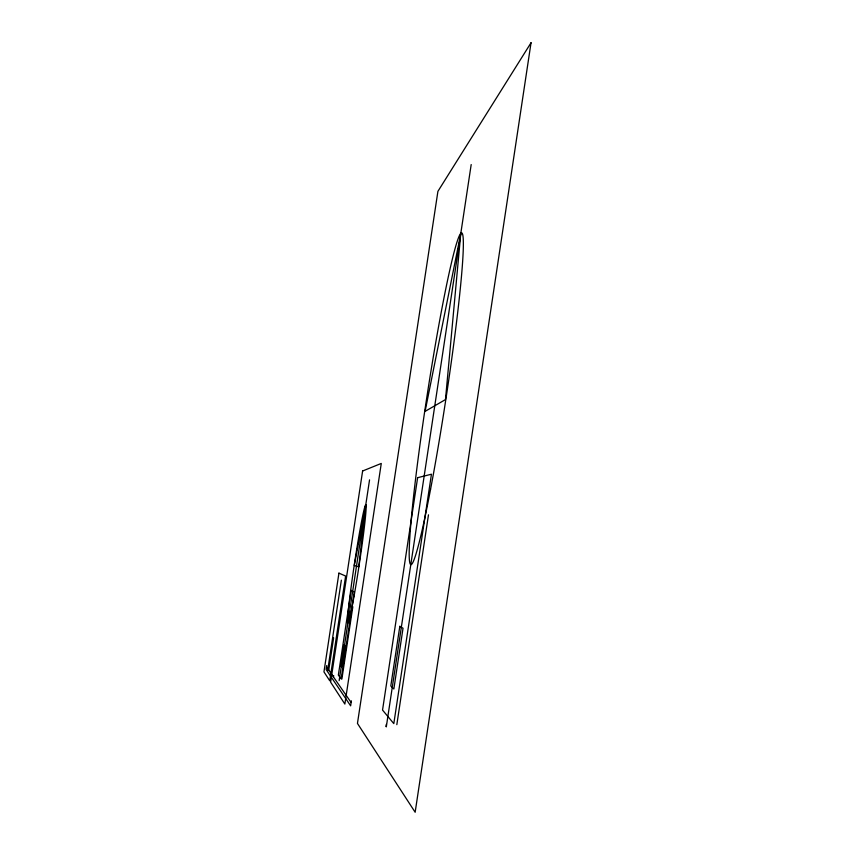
<?xml version="1.0" encoding="UTF-8"?>
<svg xmlns="http://www.w3.org/2000/svg" width="855" height="855" viewBox="0 0 855 855"><rect width="100%" height="100%" fill="white"/><g stroke="black" fill="none" stroke-linecap="round" stroke-linejoin="round"><path stroke-width="1.28" d="M326.717 665.564L326.118 669.518L350.636 705.835L351.32 700.801M327.604 670.908L341.359 580.171M328.737 670.106L333.632 637.798M333.471 676.957L333.685 675.557M339.146 680.666L369.552 479.858M341.882 679.041L352.826 606.772M386 726.483L386.31 724.409M386.3 726.868L471.191 164.566M396.827 724.655L428.483 514.828M326.514 666.889L351.138 702.532M460.749 233.736L445.476 399.574L425.085 411.383L460.749 233.736M365.801 504.621L358.769 566.876L354.269 565.433L365.801 504.621M531.041 42.75L415.156 812.25L357.454 723.426L437.91 191.349L531.041 42.75M338.933 573.128L323.96 671.88L329.752 680.794L345.623 576.035L338.933 573.128M362.616 470.998L330.629 682.151L344.864 704.06L381.277 463.442L362.616 470.998M351.17 590.442L338.345 675.108L341.145 678.934L354.291 592.098L351.17 590.442M344.148 644.788L340.91 666.163L341.658 667.092L344.918 645.589L344.148 644.788M417.625 477.689L382.538 710.067L393.813 723.619L431.444 474.215L417.625 477.689M399.809 626.33L390.799 685.967L393.856 688.991L403.026 628.233L399.809 626.33M353.981 596.587A59.807 2.426 -81.4 0 0 365.951 504.749A59.807 2.426 -81.4 0 0 350.742 589.939A59.807 2.426 -81.4 0 0 353.981 596.587M430.578 489.199A167.751 9.555 -81.3 0 0 462.192 233.287A167.751 9.555 -81.3 0 0 416.161 474.13A167.751 9.555 -81.3 0 0 430.578 489.199"/></g></svg>
